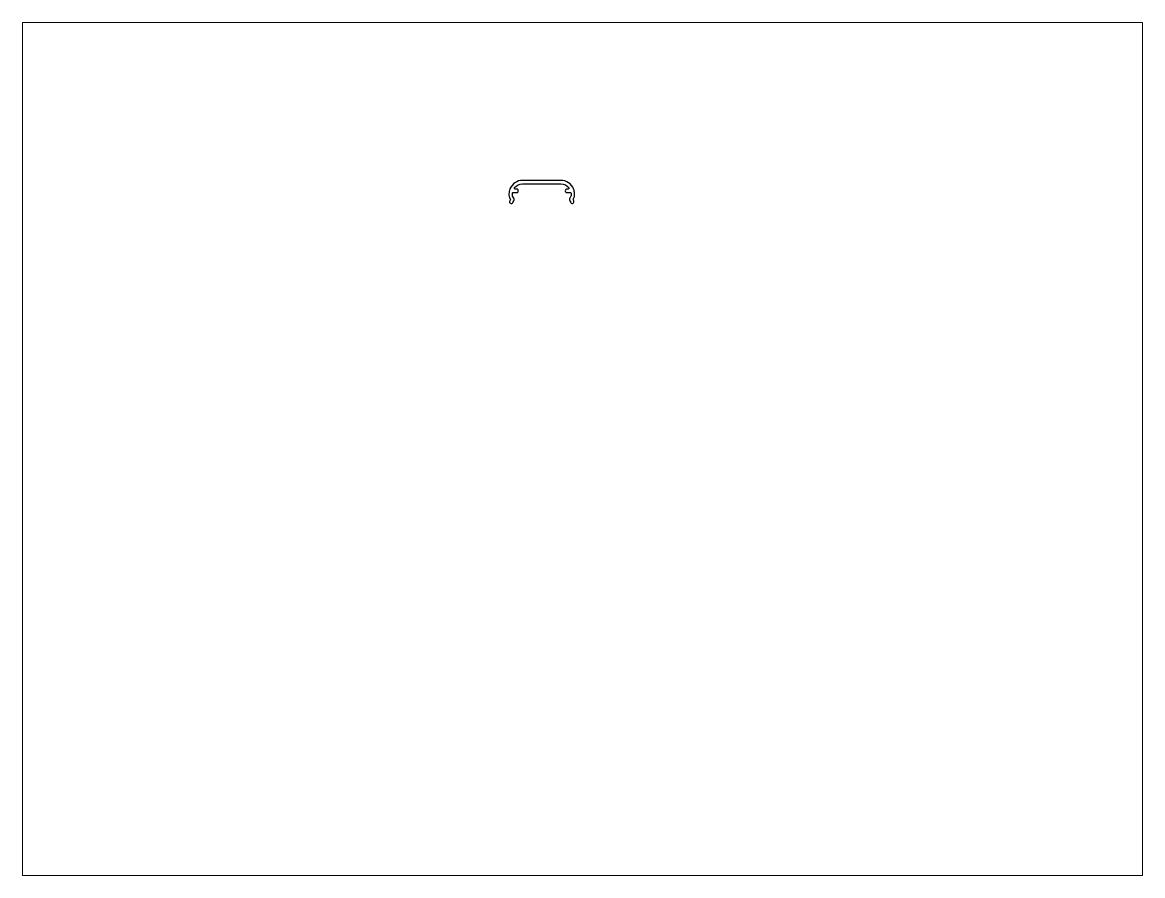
# Paper-space layout 'Layout1' of a CAD drawing. Extents: x 27 to 240, y 20 to 183.
# The model-space entities are those that its viewports show. They can reach past a viewport. Long polylines and large blocks are cut down to what shows.
import ezdxf

# ---------------------------------------------------------------- set-up
doc = ezdxf.new("R2010")
doc.units = 0
doc.header["$LTSCALE"] = 15
doc.layers.get('0').update_dxf_attribs({"linetype": 'CONTINUOUS'})

msp = doc.modelspace()

# ---------------------------------------------------------------- linework, layer by layer
msp.add_lwpolyline([(185.58, 219.83), (185.18, 219.83, 1.000079), (185.18, 218.63), (186.33, 218.63, -0.415014), (186.58, 218.38), (186.58, 217.69, -0.132224), (186.52, 217.44), (186.12, 216.74, 0.268133), (186.12, 215.74), (186.44, 215.18, 0.999341), (187.48, 215.78), (187.36, 216, -0.267735), (187.36, 216.5), (187.56, 216.84, 0.132222), (187.78, 217.69), (187.78, 218.15, 0.096241), (187.44, 219.9, 0.30524), (183.08, 222.83), (169.88, 222.83, 0.30524), (165.53, 219.9, 0.096241), (165.18, 218.15), (165.18, 217.69, 0.132222), (165.41, 216.84), (165.61, 216.5, -0.267735), (165.61, 216), (165.48, 215.78, 0.999341), (166.52, 215.18), (166.85, 215.74, 0.268133), (166.85, 216.74), (166.45, 217.44, -0.132224), (166.38, 217.69), (166.38, 218.38, -0.415014), (166.63, 218.63), (167.78, 218.63, 1.000079), (167.78, 219.83), (167.38, 219.83, -0.628605), (167.15, 220.32, -0.228042), (169.88, 221.63), (183.09, 221.63, -0.228042), (185.82, 220.32, -0.628605)], format="xyb", close=True)

psp = doc.layouts.get("Layout1")

# ---------------------------------------------------------------- viewports
at = {"layer": '0', "color": 0, "linetype": 'BYBLOCK', "ltscale": 0.05}
psp.add_viewport(center=(133.35, 101.6), size=(213.36, 162.56), view_center_point=(190.51, 130.3), view_height=293.8955, dxfattribs=at)

doc.saveas('drawing.dxf')
